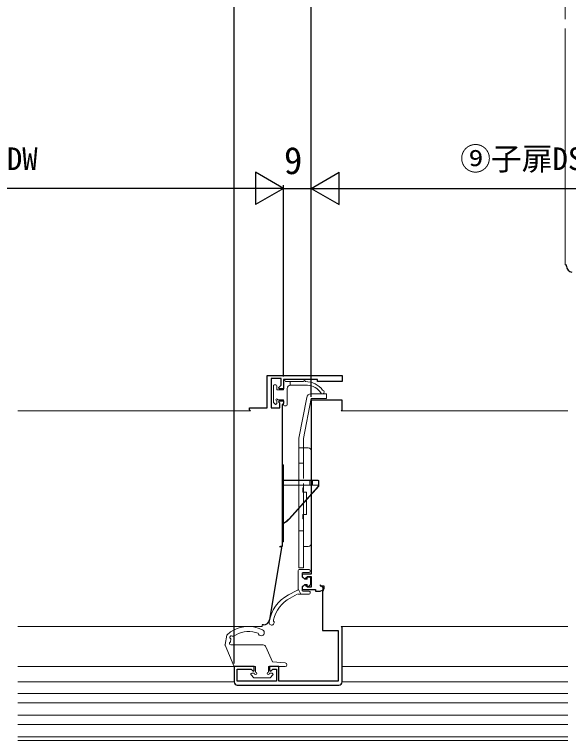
# Model space of a CAD drawing. Units: millimetres, scale not verified. Extents: x -525 to 525, y -783 to 779.
# Drawn here: x -90.9 to 88.9, y -426.2 to -190.5 of the extents above; entities that cross this region are included whole.
import ezdxf
from ezdxf.enums import TextEntityAlignment as Align

# ---------------------------------------------------------------- set-up
doc = ezdxf.new("R2010")
doc.units = ezdxf.units.MM
doc.header["$LTSCALE"] = 4
doc.layers.add('0-4_YKK_11E', color=7, linetype='Continuous')
doc.layers.add('0-7_YKK_D', color=6, linetype='Continuous')
doc.layers.add('0-5_YKK_12', color=2, linetype='Continuous', lineweight=18)
doc.layers.add('0-6_YKK_13', color=4, linetype='Continuous', lineweight=18)
doc.styles.add('ＭＳ ゴシック', font='')
doc.styles.get('ＭＳ ゴシック').set_extended_font_data('MS Gothic')

msp = doc.modelspace()

# ---------------------------------------------------------------- linework, layer by layer
at = {"layer": '0-4_YKK_11E'}
for p, q in [((88.3, -272.166), (88.3, -271.764)), ((-4.9, -363.164), (-4.553, -363.164)), ((-10.098, -388.664), (-10.5, -388.664)), ((-18.6, -408.164), (14.4, -408.164))]:
    msp.add_line(p, q, dxfattribs=at)
for points in [[(-14.3, -319.164), (-14.6, -318.864), (-14.6, -318.164), (-8.9, -318.164), (-8.9, -307.664), (15.4, -307.664), (15.4, -309.664), (7.4, -309.664), (7.4, -308.964), (-3.6, -308.964), (-3.6, -311.964), (-4.976, -311.964), (-5.136, -311.576), (-4.4, -310.84), (-4.4, -308.664), (-7.6, -308.664), (-7.6, -318.164), (-4.8, -318.164), (-4.8, -316.688), (-5.136, -316.352), (-4.976, -315.964), (-3.6, -315.964), (-3.6, -316.664), (-3.8, -316.947), (-4, -317.23), (-4, -363.164), (-4.553, -363.164)], [(15.1, -319.164), (15.4, -318.864), (15.4, -315.664), (5.4, -315.664), (5.4, -372.164), (2.4, -372.164), (2.4, -372.964), (3.1, -373.564), (3.6, -373.564), (3.9, -373.264), (4.2, -372.964), (5.4, -372.964), (5.4, -376.364), (4.2, -376.364), (3.9, -376.064), (3.6, -375.764), (3.1, -375.764), (2.4, -376.364), (2.4, -377.164), (6.8, -377.164), (6.8, -377.664), (8.3, -377.664), (9.3, -377.26), (9.3, -376.664), (8.8, -376.164), (8.3, -375.664), (8.3, -375.964), (9.5, -375.964), (9.5, -376.864), (9.1, -377.964), (9.1, -390.464), (14.1, -390.464), (14.1, -406.864), (-5.1, -406.864), (-5.1, -402.164), (-8.1, -402.164), (-8.1, -403.364), (-7.915, -403.641), (-7.588, -403.576), (-7.076, -403.064)], [(-4.553, -363.164), (-4.257, -363.513), (-8.124, -386.989)], [(15.4, -407.164), (15.4, -389.464), (15.1, -389.164)], [(-7.076, -403.064), (-5.9, -403.064), (-5.9, -406.864), (-18.6, -406.864), (-18.6, -403.064), (-14.124, -403.064), (-13.612, -403.576), (-13.285, -403.641), (-13.1, -403.364), (-13.1, -402.164), (-19.6, -402.164), (-19.6, -407.164)]]:
    msp.add_lwpolyline(points, dxfattribs=at)
for centre, radius, start, end in [((90.3, -272.166), 2, 180, 260.64702), ((-10.098, -386.664), 2, 270, 350.64702), ((-18.6, -407.164), 1, 180, 270), ((14.4, -407.164), 1, 270, 0)]:
    msp.add_arc(centre, radius, start, end, dxfattribs=at)
at = {"layer": '0-5_YKK_12'}
for p, q in [((-19.6, -402.164), (-89.85, -402.164)), ((88.65, -402.164), (15.4, -402.164)), ((-19.6, -407.164), (-89.85, -407.164)), ((88.65, -407.164), (15.4, -407.164)), ((88.65, -410.964), (-89.85, -410.964)), ((88.65, -413.964), (-89.85, -413.964)), ((88.65, -417.964), (-89.85, -417.964)), ((88.65, -420.964), (-89.85, -420.964)), ((88.65, -424.964), (-89.85, -424.964)), ((-89.85, -426.164), (88.65, -426.164))]:
    msp.add_line(p, q, dxfattribs=at)
at = {"layer": '0-6_YKK_13'}
for p, q in [((87.8, -192.014), (87.8, -118.464)), ((87.8, -271.764), (87.8, -195.014)), ((87.8, -271.764), (88.3, -271.764)), ((-6.6, -310.764), (-6.1, -310.764)), ((-3.6, -312.364), (-3.6, -309.664)), ((-3, -309.664), (2.9, -309.664)), ((-1.4, -310.864), (-1.4, -309.664)), ((4.15, -310.864), (-1.4, -310.864)), ((-6.9, -311.064), (-6.9, -316.264)), ((-5.8, -311.064), (-5.8, -312.364)), ((-3.6, -312.364), (-5.8, -312.364)), ((-2.4, -311.864), (-2.4, -317.264)), ((-3.6, -315.564), (-5.5, -315.564)), ((-3.6, -317.264), (-3.6, -315.564)), ((5.4, -315.164), (2.9, -328.164)), ((10.4, -313.664), (5.4, -313.664)), ((10.4, -315.164), (5.4, -315.164)), ((10.4, -313.664), (10.4, -315.164)), ((-6.312, -316.976), (-6.812, -316.476)), ((-5.8, -315.864), (-5.8, -316.764)), ((-3.3, -317.564), (-2.7, -317.564)), ((-14.3, -319.164), (-89.85, -319.164)), ((88.65, -319.164), (15.1, -319.164)), ((2.9, -328.164), (2.9, -334.164)), ((4.4, -331.164), (1.4, -331.164)), ((5.4, -332.164), (5.4, -362.164)), ((2.9, -334.164), (2.9, -341.114)), ((-4, -336.664), (-3.6, -336.664)), ((-3.6, -361.664), (-3.6, -336.664)), ((2.9, -336.164), (1.4, -336.164)), ((5.704, -343.314), (5.704, -341.614)), ((7.604, -341.714), (-3.6, -341.714)), ((7.704, -341.814), (-3.6, -341.814)), ((7.704, -343.314), (-3.6, -343.314)), ((7.447, -343.899), (-1.797, -354.166)), ((-1.617, -354.166), (7.904, -343.592)), ((2.9, -342.764), (2.9, -370.164)), ((4.954, -341.814), (4.954, -341.714)), ((4.954, -343.314), (4.954, -341.814)), ((5.804, -343.314), (5.804, -341.814)), ((7.704, -341.814), (7.704, -343.23)), ((7.704, -343.814), (7.704, -343.314)), ((7.904, -343.592), (7.904, -342.014)), ((2.7, -345.564), (2.7, -344.164)), ((2.9, -344.164), (2.7, -344.164)), ((2.9, -345.564), (2.7, -345.564)), ((3.2, -345.564), (2.9, -345.564)), ((3.9, -345.564), (3.2, -345.564)), ((3.9, -352.764), (3.9, -345.564)), ((2.9, -352.764), (2.7, -352.764)), ((2.7, -354.164), (2.7, -352.764)), ((3.2, -352.764), (2.9, -352.764)), ((3.9, -352.764), (3.2, -352.764)), ((2.9, -354.164), (2.7, -354.164)), ((2.9, -358.164), (1.4, -358.164)), ((-4, -361.664), (-3.6, -361.664)), ((4.4, -363.164), (2.9, -363.164)), ((1.2, -376.964), (1.2, -370.964)), ((2.9, -370.164), (1.4, -370.164)), ((1.5, -370.664), (4.7, -370.664)), ((2.4, -371.964), (2.4, -373.014)), ((4.7, -371.664), (2.7, -371.664)), ((5, -370.964), (5, -371.364)), ((2.4, -373.014), (3.3, -373.764)), ((3.3, -373.764), (4.1, -373.764)), ((4.1, -373.464), (4.1, -373.764)), ((4.4, -373.164), (4.7, -373.164)), ((5.2, -373.664), (5.2, -375.364)), ((1.2, -376.964), (2, -378.664)), ((2.4, -376.314), (3.3, -375.564)), ((2.4, -376.314), (2.4, -377.364)), ((3.3, -375.564), (4.1, -375.564)), ((4.1, -375.564), (4.1, -375.864)), ((4.612, -376.076), (5.112, -375.576)), ((0.7, -377.464), (-1.994, -378.896)), ((0.856, -378.701), (-1.431, -379.956)), ((4.7, -378.664), (1, -378.664)), ((2.7, -377.664), (4.7, -377.664)), ((5, -377.964), (5, -378.364)), ((-10.5, -388.664), (-10.5, -389.164)), ((-10.5, -389.164), (-89.85, -389.164)), ((88.65, -389.164), (15.1, -389.164)), ((-22.595, -395.05), (-22.046, -391.936)), ((-20.788, -394.014), (-20.679, -393.394)), ((-20.788, -394.014), (-20.679, -393.394)), ((-19.901, -392.305), (-19.021, -391.817)), ((-22.576, -395.221), (-19.678, -401.982)), ((-10.217, -395.164), (-20.7, -395.164)), ((-7.2, -400.664), (-9.297, -395.77)), ((-12.7, -402.164), (-19.402, -402.164)), ((-12.7, -402.164), (-12.7, -403.964)), ((-8.5, -402.164), (-8.5, -403.964)), ((-3.1, -402.164), (-8.5, -402.164)), ((-7.2, -400.664), (-3.056, -400.966)), ((-14.112, -404.876), (-13.212, -405.776)), ((-13.1, -404.364), (-13.9, -404.364)), ((-7.3, -404.364), (-8.1, -404.364)), ((-7.088, -404.876), (-7.988, -405.776)), ((-8.2, -405.864), (-13, -405.864))]:
    msp.add_line(p, q, dxfattribs=at)
msp.add_lwpolyline([(3.927, -314.881), (1.4, -328.021), (1.4, -370.164)], dxfattribs=at)
for centre, radius, start, end in [((-6.6, -311.064), 0.3, 90, 180), ((-6.1, -311.064), 0.3, 0, 90), ((-3.3, -309.664), 0.3, 0, 180), ((-1.4, -311.864), 1, 90, 180), ((3.2, -309.664), 0.3, 359.99942, 180), ((3.493, -316.664), 7, 36.78511, 89.9465), ((4.15, -315.864), 5, 30.0005, 90), ((9, -313.064), 0.6, 210.0005, 80.4391), ((-5.8, -315.564), 0.3, 0, 270), ((5.4, -315.164), 1.5, 90, 169.11447), ((-6.6, -316.264), 0.3, 180, 225), ((-6.1, -316.764), 0.3, 225, 0), ((-3.3, -317.264), 0.3, 180, 270), ((-2.7, -317.264), 0.3, 270, 0), ((4.4, -332.164), 1, 0, 90), ((6.704, -343.23), 1, 318, 0), ((7.604, -342.014), 0.3, 0, 90), ((-7.116, -349.214), 7.4, 298.37033, 317.99999), ((-7.296, -349.214), 7.4, 299.96718, 317.99999), ((4.4, -362.164), 1, 270, 0), ((1.5, -370.964), 0.3, 90, 180), ((2.7, -371.964), 0.3, 90, 180), ((4.7, -370.964), 0.3, 0, 90), ((4.7, -371.364), 0.3, 270, 0), ((4.4, -373.464), 0.3, 90, 180), ((4.7, -373.664), 0.5, 0, 90), ((0.7, -376.964), 0.5, 270, 0), ((4.4, -375.864), 0.3, 180, 315), ((4.9, -375.364), 0.3, 315, 0), ((3.64, -389.492), 12, 118, 171.89366), ((2.7, -377.364), 0.3, 180, 270), ((4.7, -377.964), 0.3, 0, 90), ((4.7, -378.364), 0.3, 270, 0), ((3.64, -389.492), 10.8, 118, 166.88785), ((-7.449, -387.912), 0.8, 171.89366, 35.63011), ((-6.392, -387.155), 0.5, 166.88785, 215.63011), ((-15.008, -399.559), 10.375, 63.44397, 132.71443), ((-14.952, -399.166), 8.4, 67.99987, 118.96793), ((-10.828, -391.167), 1, 192.18749, 62.72629), ((-20.55, -392.664), 0.5, 50.99224, 237.97569), ((-20.55, -392.664), 0.5, 102.02432, 237.97569), ((-20.974, -393.342), 0.3, 350, 57.97569), ((-20.974, -393.342), 0.3, 350, 57.97569), ((-20.046, -392.042), 0.3, 230.99224, 298.96793), ((-22.3, -395.102), 0.3, 170, 203.19859), ((-20.7, -394.664), 0.5, 118.64194, 270), ((-21.083, -393.962), 0.3, 298.64194, 350), ((-10.217, -396.164), 1, 23.19859, 90), ((-19.402, -401.864), 0.3, 203.19859, 270), ((-3.1, -401.564), 0.6, 270, 85.83713), ((-13.9, -404.664), 0.3, 90, 225), ((-12.7, -404.364), 0.4, 180, 90), ((-8.5, -404.364), 0.4, 90, 360), ((-7.3, -404.664), 0.3, 315, 90), ((-13, -405.564), 0.3, 225, 270), ((-8.2, -405.564), 0.3, 270, 315)]:
    msp.add_arc(centre, radius, start, end, dxfattribs=at)
at = {"layer": '0-7_YKK_D'}
for p, q in [((-19.6, -401.164), (-19.6, -80.26)), ((-19.6, -401.164), (-19.6, -80.26)), ((5.4, -314.664), (5.4, -80.26)), ((-3.6, -246.952), (-12.693, -241.702)), ((-12.693, -241.702), (-12.693, -252.202)), ((5.4, -246.952), (14.493, -241.702)), ((14.493, -252.202), (14.493, -241.702)), ((-14.1, -246.952), (-168.6, -246.952)), ((-3.6, -246.952), (-21.787, -246.952)), ((-3.6, -246.952), (-12.693, -252.202)), ((-3.6, -307.964), (-3.6, -245.952)), ((-3.6, -307.964), (-3.6, -245.952)), ((-3.6, -246.952), (5.4, -246.952)), ((5.4, -314.664), (5.4, -245.952)), ((5.4, -314.664), (5.4, -245.952)), ((5.4, -246.952), (14.493, -252.202)), ((5.4, -246.952), (23.587, -246.952)), ((15.9, -246.952), (164.4, -246.952))]:
    msp.add_line(p, q, dxfattribs=at)

# ---------------------------------------------------------------- texts
at = {"layer": '0-7_YKK_D', "style": 'ＭＳ ゴシック'}
for s, height, p in [('⑧親扉DW', 7.331, (-123.395, -243.191)), ('⑨子扉DSW', 7.331, (53.73, -243.191)), ('9', 8.798, (-3.464, -244.952))]:
    msp.add_text(s, height=height, dxfattribs=at).set_placement(p, align=Align.BOTTOM_LEFT)

doc.saveas('drawing.dxf')
